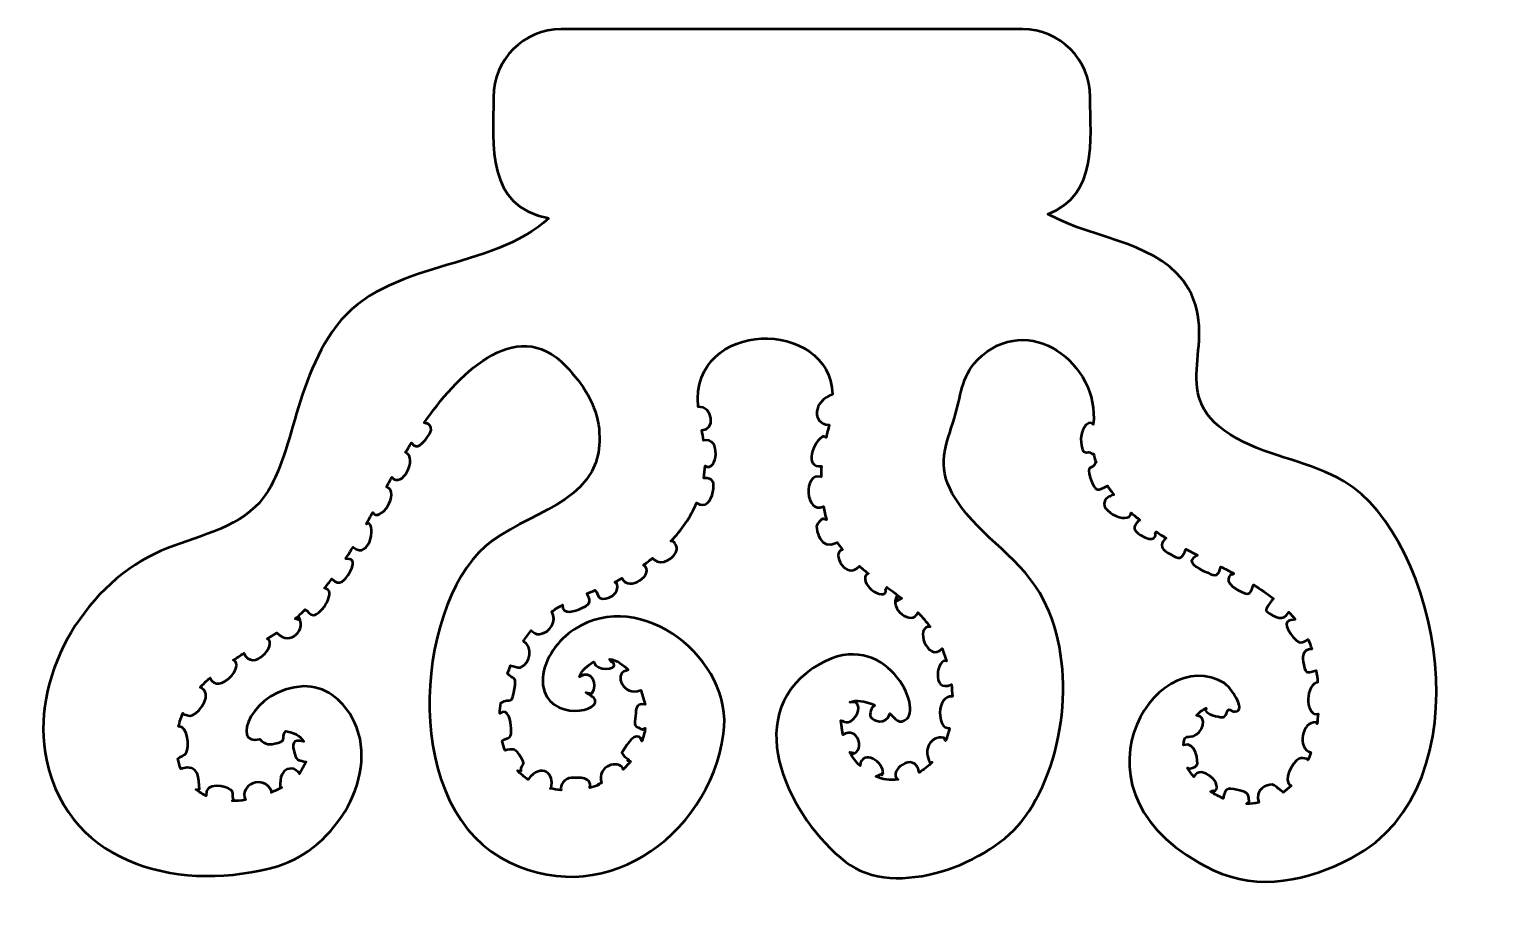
# Model space of a CAD drawing. Header units: centimetres. Extents: x -15.6 to -4.9, y -15.8 to -9.3.
import ezdxf

# ---------------------------------------------------------------- set-up
doc = ezdxf.new("R2010")
doc.units = ezdxf.units.CM
doc.header["$MEASUREMENT"] = 0
doc.layers.add('Layer 1', color=7, linetype='Continuous')

msp = doc.modelspace()

# ---------------------------------------------------------------- linework, layer by layer
at = {"layer": 'Layer 1', "lineweight": 53}
for points, knots in [([(-11.79109, -10.69173), (-12.258, -10.60575), (-12.19998, -10.15628), (-12.19998, -9.80004), (-12.19998, -9.80004), (-12.19998, -9.5239), (-11.97612, -9.30004), (-11.69998, -9.30004), (-11.69998, -9.30004), (-11.69998, -9.30004), (-8.29998, -9.30004), (-8.29998, -9.30004), (-8.29998, -9.30004), (-8.02384, -9.30004), (-7.79998, -9.5239), (-7.79998, -9.80004), (-7.79998, -9.80004), (-7.79998, -10.12729), (-7.742, -10.51321), (-8.112, -10.66346), (-8.112, -10.66346), (-7.74788, -10.85958), (-7.27258, -10.86716), (-7.075, -11.21356), (-7.075, -11.21356), (-6.8362, -11.63224), (-7.27245, -12.00891), (-6.719, -12.3152), (-6.719, -12.3152), (-6.46778, -12.45423), (-6.1733, -12.48596), (-5.92719, -12.63236), (-5.92719, -12.63236), (-5.22665, -13.04904), (-4.86151, -14.87519), (-5.87045, -15.40462), (-5.87045, -15.40462), (-6.19148, -15.57309), (-6.55725, -15.65404), (-6.89393, -15.49438), (-6.89393, -15.49438), (-8.04788, -14.9472), (-7.3258, -13.80153), (-6.81059, -14.11852), (-6.81059, -14.11852), (-6.77143, -14.14263), (-6.64241, -14.31906), (-6.73029, -14.32632), (-6.73029, -14.32632), (-6.76656, -14.3293), (-6.76648, -14.29822), (-6.78763, -14.32189), (-6.78763, -14.32189), (-6.80633, -14.38155), (-6.82039, -14.37171), (-6.8768, -14.3605), (-6.8768, -14.3605), (-6.94666, -14.34658), (-6.96095, -14.30443), (-6.94637, -14.30867), (-6.94637, -14.30867), (-6.94637, -14.30867), (-6.94586, -14.3018), (-6.94586, -14.3018), (-6.94586, -14.3018), (-6.97219, -14.31424), (-6.99617, -14.33352), (-7.01729, -14.35723), (-7.01729, -14.35723), (-6.92893, -14.35656), (-6.97436, -14.49431), (-7.03888, -14.5071), (-7.03888, -14.5071), (-7.10269, -14.51975), (-7.10284, -14.49916), (-7.11281, -14.57439), (-7.11281, -14.57439), (-7.01743, -14.54134), (-7.00243, -14.70417), (-7.01299, -14.7222), (-7.01299, -14.7222), (-7.02552, -14.74362), (-7.07024, -14.74251), (-7.06983, -14.74965), (-7.06983, -14.74965), (-7.06983, -14.74965), (-7.08227, -14.74259), (-7.08227, -14.74259), (-7.08227, -14.74259), (-7.0695, -14.76512), (-7.05359, -14.78724), (-7.03527, -14.80849), (-7.03527, -14.80849), (-6.98626, -14.70218), (-6.79873, -14.8723), (-6.89255, -14.92149), (-6.89255, -14.92149), (-6.89403, -14.91723), (-6.89431, -14.91287), (-6.89346, -14.90837), (-6.89346, -14.90837), (-6.89346, -14.90837), (-6.91337, -14.91496), (-6.91337, -14.91496), (-6.91337, -14.91496), (-6.88292, -14.93536), (-6.85091, -14.9532), (-6.81872, -14.96763), (-6.81872, -14.96763), (-6.80908, -14.8905), (-6.78869, -14.88855), (-6.71825, -14.90398), (-6.71825, -14.90398), (-6.65965, -14.91682), (-6.62624, -14.92106), (-6.62885, -14.99025), (-6.62885, -14.99025), (-6.62885, -14.99025), (-6.64907, -15.00744), (-6.64907, -15.00744), (-6.64907, -15.00744), (-6.61679, -15.00663), (-6.5863, -15.00336), (-6.55747, -14.99792), (-6.55747, -14.99792), (-6.59255, -14.90075), (-6.49717, -14.86126), (-6.45775, -14.8652), (-6.45775, -14.8652), (-6.43584, -14.86739), (-6.41367, -14.89943), (-6.4084, -14.89517), (-6.4084, -14.89517), (-6.40225, -14.90431), (-6.38752, -14.91465), (-6.37752, -14.92163), (-6.37752, -14.92163), (-6.37752, -14.92163), (-6.37766, -14.92311), (-6.37766, -14.92311), (-6.37766, -14.92311), (-6.35661, -14.90828), (-6.3371, -14.89171), (-6.31895, -14.87369), (-6.31895, -14.87369), (-6.39107, -14.83909), (-6.30302, -14.69519), (-6.26285, -14.67438), (-6.26285, -14.67438), (-6.24435, -14.66477), (-6.22164, -14.67477), (-6.20112, -14.67466), (-6.20112, -14.67466), (-6.20112, -14.67466), (-6.19504, -14.68445), (-6.19504, -14.68445), (-6.19504, -14.68445), (-6.18737, -14.66632), (-6.18034, -14.64772), (-6.1739, -14.62873), (-6.1739, -14.62873), (-6.27765, -14.60098), (-6.24056, -14.39712), (-6.13498, -14.40569), (-6.13498, -14.40569), (-6.13498, -14.40569), (-6.12721, -14.41667), (-6.12721, -14.41667), (-6.12721, -14.41667), (-6.12428, -14.39242), (-6.12207, -14.368), (-6.12049, -14.34355), (-6.12049, -14.34355), (-6.20202, -14.36814), (-6.22728, -14.15993), (-6.13056, -14.11023), (-6.13056, -14.11023), (-6.13056, -14.11023), (-6.12344, -14.11338), (-6.12344, -14.11338), (-6.12344, -14.11338), (-6.12607, -14.08347), (-6.12952, -14.05416), (-6.13368, -14.02565), (-6.13368, -14.02565), (-6.19125, -14.0336), (-6.21071, -14.06327), (-6.22637, -13.98282), (-6.22637, -13.98282), (-6.23736, -13.92628), (-6.23968, -13.86645), (-6.167, -13.86724), (-6.167, -13.86724), (-6.17441, -13.84308), (-6.18336, -13.81968), (-6.1937, -13.79699), (-6.1937, -13.79699), (-6.26039, -13.83788), (-6.27549, -13.81531), (-6.31802, -13.75924), (-6.31802, -13.75924), (-6.395, -13.65775), (-6.32851, -13.65399), (-6.28791, -13.64832), (-6.28791, -13.64832), (-6.30293, -13.63011), (-6.3189, -13.61244), (-6.33565, -13.59527), (-6.33565, -13.59527), (-6.3781, -13.66795), (-6.43677, -13.63389), (-6.50118, -13.58811), (-6.50118, -13.58811), (-6.51218, -13.58029), (-6.48883, -13.54239), (-6.44988, -13.494), (-6.44988, -13.494), (-6.49584, -13.45826), (-6.54487, -13.4249), (-6.59547, -13.3935), (-6.59547, -13.3935), (-6.6255, -13.47361), (-6.6233, -13.47398), (-6.71409, -13.42932), (-6.71409, -13.42932), (-6.82484, -13.37485), (-6.77074, -13.30584), (-6.74794, -13.31645), (-6.74794, -13.31645), (-6.74794, -13.31645), (-6.74135, -13.30968), (-6.74135, -13.30968), (-6.74135, -13.30968), (-6.77315, -13.29258), (-6.80501, -13.27605), (-6.83657, -13.26002), (-6.83657, -13.26002), (-6.86602, -13.35164), (-6.88531, -13.32476), (-6.96164, -13.2918), (-6.96164, -13.2918), (-6.99586, -13.27702), (-7.11024, -13.22305), (-7.01627, -13.17915), (-7.01627, -13.17915), (-7.0137, -13.18437), (-7.01274, -13.1781), (-7.01388, -13.17699), (-7.01388, -13.17699), (-7.01388, -13.17699), (-7.01014, -13.17363), (-7.01014, -13.17363), (-7.01014, -13.17363), (-7.01014, -13.17363), (-7.0943, -13.13101), (-7.0943, -13.13101), (-7.0943, -13.13101), (-7.12099, -13.18719), (-7.12737, -13.21426), (-7.18902, -13.17868), (-7.18902, -13.17868), (-7.23654, -13.15125), (-7.31039, -13.12298), (-7.24943, -13.05668), (-7.24943, -13.05668), (-7.25132, -13.06244), (-7.24754, -13.05094), (-7.24943, -13.05668), (-7.24943, -13.05668), (-7.24943, -13.05668), (-7.2399, -13.04961), (-7.2399, -13.04961), (-7.2399, -13.04961), (-7.26463, -13.03467), (-7.28932, -13.01913), (-7.31378, -13.00295), (-7.31378, -13.00295), (-7.31378, -13.00295), (-7.32119, -13.0122), (-7.32119, -13.0122), (-7.32119, -13.0122), (-7.31069, -13.02736), (-7.32382, -13.09258), (-7.43151, -13.02618), (-7.43151, -13.02618), (-7.47833, -12.99738), (-7.49081, -12.96637), (-7.44493, -12.92262), (-7.44493, -12.92262), (-7.44414, -12.92434), (-7.44452, -12.92347), (-7.44491, -12.92261), (-7.44491, -12.92261), (-7.44491, -12.92261), (-7.43363, -12.9165), (-7.43363, -12.9165), (-7.43363, -12.9165), (-7.45574, -12.89902), (-7.47734, -12.88095), (-7.49828, -12.86228), (-7.49828, -12.86228), (-7.50235, -12.96856), (-7.79848, -12.82865), (-7.66073, -12.74323), (-7.66073, -12.74323), (-7.65664, -12.7468), (-7.62724, -12.72473), (-7.62545, -12.72998), (-7.62545, -12.72998), (-7.62545, -12.72998), (-7.62527, -12.72987), (-7.62527, -12.72987), (-7.62527, -12.72987), (-7.64247, -12.70848), (-7.65861, -12.68646), (-7.67355, -12.66381), (-7.67355, -12.66381), (-7.74588, -12.69857), (-7.76016, -12.71887), (-7.79927, -12.60479), (-7.79927, -12.60479), (-7.83439, -12.50234), (-7.78366, -12.55226), (-7.75775, -12.49185), (-7.75775, -12.49185), (-7.75775, -12.49185), (-7.75746, -12.49187), (-7.75746, -12.49187), (-7.75746, -12.49187), (-7.76502, -12.469), (-7.77069, -12.4475), (-7.77488, -12.42709), (-7.77488, -12.42709), (-7.77488, -12.42709), (-7.78421, -12.43012), (-7.78421, -12.43012), (-7.78421, -12.43012), (-7.82474, -12.38663), (-7.85961, -12.4762), (-7.86815, -12.31755), (-7.86815, -12.31755), (-7.8703, -12.27767), (-7.82928, -12.16139), (-7.77718, -12.21267), (-7.77718, -12.21267), (-7.72941, -11.76486), (-8.25786, -11.36287), (-8.63134, -11.7365), (-8.63134, -11.7365), (-8.75381, -11.85903), (-8.75228, -12.00922), (-8.80097, -12.16358), (-8.80097, -12.16358), (-8.86551, -12.36832), (-8.93189, -12.51356), (-8.81675, -12.72031), (-8.81675, -12.72031), (-8.6549, -13.01094), (-8.34221, -13.16465), (-8.17211, -13.45321), (-8.17211, -13.45321), (-7.8934, -13.92616), (-7.96928, -14.67164), (-8.2817, -15.1058), (-8.2817, -15.1058), (-8.52716, -15.44694), (-9.23859, -15.72029), (-9.60407, -15.43323), (-9.60407, -15.43323), (-10.00812, -15.11588), (-10.38838, -14.37801), (-9.84447, -14.00838), (-9.84447, -14.00838), (-9.34283, -13.66748), (-9.03658, -14.27662), (-9.15043, -14.37869), (-9.15043, -14.37869), (-9.20723, -14.42961), (-9.2391, -14.37984), (-9.27653, -14.34198), (-9.27653, -14.34198), (-9.30562, -14.43159), (-9.40224, -14.39585), (-9.41837, -14.3685), (-9.41837, -14.3685), (-9.43147, -14.34634), (-9.41168, -14.28869), (-9.39377, -14.2866), (-9.39377, -14.2866), (-9.39377, -14.2866), (-9.39061, -14.27769), (-9.39061, -14.27769), (-9.39061, -14.27769), (-9.46404, -14.2485), (-9.52757, -14.23909), (-9.5718, -14.25743), (-9.5718, -14.25743), (-9.5718, -14.25743), (-9.52705, -14.26063), (-9.52705, -14.26063), (-9.52705, -14.26063), (-9.47956, -14.30188), (-9.53345, -14.39067), (-9.58541, -14.40587), (-9.58541, -14.40587), (-9.60548, -14.41175), (-9.62321, -14.39295), (-9.63761, -14.39229), (-9.63761, -14.39229), (-9.63761, -14.39229), (-9.62285, -14.49951), (-9.62285, -14.49951), (-9.62285, -14.49951), (-9.5163, -14.42963), (-9.45352, -14.60743), (-9.5526, -14.6426), (-9.5526, -14.6426), (-9.55121, -14.63764), (-9.54821, -14.63366), (-9.54368, -14.63058), (-9.54368, -14.63058), (-9.54368, -14.63058), (-9.57325, -14.62624), (-9.57325, -14.62624), (-9.57325, -14.62624), (-9.55229, -14.66397), (-9.52676, -14.69822), (-9.49736, -14.72744), (-9.49736, -14.72744), (-9.48095, -14.59495), (-9.31121, -14.70258), (-9.33193, -14.78257), (-9.33193, -14.78257), (-9.33193, -14.78257), (-9.38117, -14.80626), (-9.38117, -14.80626), (-9.38117, -14.80626), (-9.33094, -14.82723), (-9.27522, -14.8359), (-9.21576, -14.8286), (-9.21576, -14.8286), (-9.30388, -14.77015), (-9.08787, -14.60507), (-9.06221, -14.77572), (-9.06221, -14.77572), (-9.02571, -14.75475), (-8.99393, -14.72943), (-8.9664, -14.7007), (-8.9664, -14.7007), (-8.9664, -14.7007), (-8.97925, -14.70112), (-8.97925, -14.70112), (-8.97925, -14.70112), (-9.0383, -14.61811), (-8.98029, -14.49931), (-8.8776, -14.52012), (-8.8776, -14.52012), (-8.8776, -14.52012), (-8.86674, -14.54323), (-8.86674, -14.54323), (-8.86674, -14.54323), (-8.85447, -14.51281), (-8.84463, -14.48101), (-8.83699, -14.44831), (-8.83699, -14.44831), (-8.93502, -14.46267), (-8.93412, -14.20372), (-8.81654, -14.21487), (-8.81654, -14.21487), (-8.81767, -14.18563), (-8.82002, -14.15652), (-8.82349, -14.12781), (-8.82349, -14.12781), (-8.97912, -14.1956), (-8.92555, -13.92004), (-8.85848, -13.95624), (-8.85848, -13.95624), (-8.85848, -13.95624), (-8.89112, -13.86319), (-8.89112, -13.86319), (-8.89112, -13.86319), (-9.00071, -13.97378), (-9.09693, -13.69173), (-8.98125, -13.70189), (-8.98125, -13.70189), (-9.00878, -13.66394), (-9.03886, -13.62953), (-9.07082, -13.59749), (-9.07082, -13.59749), (-9.11047, -13.70239), (-9.29272, -13.56874), (-9.22352, -13.47293), (-9.22352, -13.47293), (-9.2198, -13.48911), (-9.2236, -13.50458), (-9.23502, -13.51931), (-9.23502, -13.51931), (-9.23502, -13.51931), (-9.19004, -13.49274), (-9.19004, -13.49274), (-9.19004, -13.49274), (-9.22589, -13.46444), (-9.26289, -13.43719), (-9.30041, -13.40981), (-9.30041, -13.40981), (-9.30041, -13.40981), (-9.30998, -13.42671), (-9.30998, -13.42671), (-9.30998, -13.42671), (-9.29415, -13.47889), (-9.36647, -13.47066), (-9.41602, -13.42671), (-9.41602, -13.42671), (-9.44233, -13.40338), (-9.49111, -13.33424), (-9.43408, -13.31049), (-9.43408, -13.31049), (-9.45671, -13.29291), (-9.47923, -13.27479), (-9.50152, -13.25587), (-9.50152, -13.25587), (-9.60144, -13.36723), (-9.71397, -13.15264), (-9.62667, -13.13461), (-9.62667, -13.13461), (-9.64089, -13.11771), (-9.65393, -13.10016), (-9.66587, -13.08207), (-9.66587, -13.08207), (-9.79259, -13.14887), (-9.82015, -12.98431), (-9.81728, -12.96229), (-9.81728, -12.96229), (-9.81395, -12.93684), (-9.7646, -12.891), (-9.76419, -12.91077), (-9.76419, -12.91077), (-9.76419, -12.91077), (-9.7439, -12.91343), (-9.7439, -12.91343), (-9.7439, -12.91343), (-9.75368, -12.88145), (-9.76138, -12.8487), (-9.76734, -12.81549), (-9.76734, -12.81549), (-9.90259, -12.88176), (-9.91806, -12.55919), (-9.7846, -12.59754), (-9.7846, -12.59754), (-9.78448, -12.57098), (-9.78371, -12.54454), (-9.78239, -12.51838), (-9.78239, -12.51838), (-9.91024, -12.53668), (-9.84713, -12.33364), (-9.76416, -12.29783), (-9.76416, -12.29783), (-9.76416, -12.29783), (-9.74644, -12.30687), (-9.74644, -12.30687), (-9.74644, -12.30687), (-9.73943, -12.27632), (-9.73223, -12.24543), (-9.72561, -12.21451), (-9.72561, -12.21451), (-9.85766, -12.20645), (-9.84184, -12.03814), (-9.69918, -11.99106), (-9.69918, -11.99106), (-9.71919, -11.42436), (-10.74866, -11.4297), (-10.69071, -12.08101), (-10.69071, -12.08101), (-10.58044, -12.07311), (-10.55931, -12.25888), (-10.66367, -12.25326), (-10.66367, -12.25326), (-10.65889, -12.27881), (-10.65423, -12.30431), (-10.65024, -12.32972), (-10.65024, -12.32972), (-10.51943, -12.29686), (-10.54716, -12.5706), (-10.63992, -12.51679), (-10.63992, -12.51679), (-10.64163, -12.54686), (-10.64493, -12.5768), (-10.64982, -12.60646), (-10.64982, -12.60646), (-10.57609, -12.60766), (-10.56757, -12.63651), (-10.5823, -12.7108), (-10.5823, -12.7108), (-10.59441, -12.77187), (-10.63619, -12.83444), (-10.70197, -12.7895), (-10.70197, -12.7895), (-10.74572, -12.895), (-10.81232, -12.98852), (-10.8909, -13.07176), (-10.8909, -13.07176), (-10.8909, -13.07176), (-10.87983, -13.07394), (-10.87983, -13.07394), (-10.87983, -13.07394), (-10.88061, -13.05985), (-10.84236, -13.10841), (-10.84668, -13.13313), (-10.84668, -13.13313), (-10.85686, -13.19153), (-10.96167, -13.26158), (-11.01654, -13.20623), (-11.01654, -13.20623), (-11.01654, -13.20623), (-11.02725, -13.19686), (-11.02725, -13.19686), (-11.02725, -13.19686), (-11.04903, -13.21428), (-11.07133, -13.23109), (-11.09407, -13.24726), (-11.09407, -13.24726), (-11.00004, -13.31665), (-11.207, -13.45171), (-11.25118, -13.34511), (-11.25118, -13.34511), (-11.26883, -13.35466), (-11.28658, -13.3638), (-11.30436, -13.37251), (-11.30436, -13.37251), (-11.30436, -13.37251), (-11.29436, -13.38262), (-11.29436, -13.38262), (-11.29436, -13.38262), (-11.29436, -13.38262), (-11.29026, -13.37854), (-11.29026, -13.37854), (-11.29026, -13.37854), (-11.25788, -13.45865), (-11.369, -13.51321), (-11.41262, -13.49217), (-11.41262, -13.49217), (-11.43138, -13.48314), (-11.438, -13.43994), (-11.44869, -13.43554), (-11.44869, -13.43554), (-11.44869, -13.43554), (-11.44911, -13.43376), (-11.44911, -13.43376), (-11.44911, -13.43376), (-11.46986, -13.4415), (-11.49034, -13.4493), (-11.51052, -13.45728), (-11.51052, -13.45728), (-11.51052, -13.45728), (-11.50602, -13.462), (-11.50602, -13.462), (-11.50602, -13.462), (-11.5192, -13.47092), (-11.43648, -13.52126), (-11.55441, -13.56882), (-11.55441, -13.56882), (-11.59104, -13.58359), (-11.69514, -13.62374), (-11.69121, -13.54116), (-11.69121, -13.54116), (-11.7183, -13.55637), (-11.74461, -13.57278), (-11.77011, -13.59073), (-11.77011, -13.59073), (-11.72917, -13.66199), (-11.77924, -13.74433), (-11.86122, -13.75764), (-11.86122, -13.75764), (-11.8896, -13.76225), (-11.90415, -13.74256), (-11.9218, -13.73088), (-11.9218, -13.73088), (-11.94203, -13.75542), (-11.96124, -13.78167), (-11.97934, -13.80927), (-11.97934, -13.80927), (-11.91057, -13.8463), (-11.92047, -13.97182), (-11.99979, -14.00127), (-11.99979, -14.00127), (-12.02296, -14.00988), (-12.0504, -13.98799), (-12.07047, -13.99116), (-12.07047, -13.99116), (-12.07047, -13.99116), (-12.07307, -13.98836), (-12.07307, -13.98836), (-12.07307, -13.98836), (-12.08119, -14.00815), (-12.08882, -14.02821), (-12.09582, -14.0485), (-12.09582, -14.0485), (-12.09582, -14.0485), (-12.0925, -14.04847), (-12.0925, -14.04847), (-12.0925, -14.04847), (-12.0624, -14.09054), (-12.03099, -14.06736), (-12.04047, -14.13284), (-12.04047, -14.13284), (-12.0657, -14.30706), (-12.07072, -14.21073), (-12.14542, -14.26456), (-12.14542, -14.26456), (-12.14542, -14.26456), (-12.14652, -14.26343), (-12.14652, -14.26343), (-12.14652, -14.26343), (-12.14979, -14.28922), (-12.15206, -14.31495), (-12.15317, -14.34043), (-12.15317, -14.34043), (-12.08414, -14.29301), (-12.07421, -14.40725), (-12.06992, -14.44946), (-12.06992, -14.44946), (-12.06209, -14.52648), (-12.08318, -14.51252), (-12.13551, -14.54345), (-12.13551, -14.54345), (-12.12982, -14.56731), (-12.12279, -14.59052), (-12.11429, -14.61288), (-12.11429, -14.61288), (-12.05829, -14.60492), (-12.04668, -14.59224), (-12.01087, -14.64378), (-12.01087, -14.64378), (-11.94391, -14.74018), (-12.00207, -14.70093), (-11.9955, -14.76285), (-11.9955, -14.76285), (-11.9955, -14.76285), (-12.02289, -14.76205), (-12.02289, -14.76205), (-12.02289, -14.76205), (-12.00011, -14.78644), (-11.97418, -14.80841), (-11.94477, -14.82741), (-11.94477, -14.82741), (-11.84212, -14.69689), (-11.7474, -14.78773), (-11.775, -14.89075), (-11.775, -14.89075), (-11.775, -14.89075), (-11.78248, -14.89296), (-11.78248, -14.89296), (-11.78248, -14.89296), (-11.75637, -14.89865), (-11.72871, -14.90283), (-11.69946, -14.90538), (-11.69946, -14.90538), (-11.7156, -14.86708), (-11.67288, -14.8186), (-11.62699, -14.8158), (-11.62699, -14.8158), (-11.56842, -14.81223), (-11.47224, -14.80759), (-11.48813, -14.88939), (-11.48813, -14.88939), (-11.46588, -14.8835), (-11.44422, -14.87628), (-11.4232, -14.86789), (-11.4232, -14.86789), (-11.4232, -14.86789), (-11.43105, -14.86429), (-11.43105, -14.86429), (-11.43105, -14.86429), (-11.42187, -14.86129), (-11.41284, -14.85791), (-11.40396, -14.85416), (-11.40396, -14.85416), (-11.44199, -14.71638), (-11.27314, -14.68586), (-11.24583, -14.74523), (-11.24583, -14.74523), (-11.24583, -14.74523), (-11.24387, -14.75314), (-11.24387, -14.75314), (-11.24387, -14.75314), (-11.22409, -14.73441), (-11.2057, -14.71437), (-11.18895, -14.69313), (-11.18895, -14.69313), (-11.18895, -14.69313), (-11.21055, -14.68789), (-11.21055, -14.68789), (-11.21055, -14.68789), (-11.20674, -14.68365), (-11.20378, -14.68474), (-11.20209, -14.68017), (-11.20209, -14.68017), (-11.22315, -14.66934), (-11.24098, -14.6517), (-11.25312, -14.63131), (-11.25312, -14.63131), (-11.14967, -14.44277), (-11.1071, -14.53011), (-11.10914, -14.53795), (-11.10914, -14.53795), (-11.10914, -14.53795), (-11.10543, -14.54424), (-11.10543, -14.54424), (-11.10543, -14.54424), (-11.09413, -14.51352), (-11.08564, -14.48172), (-11.08033, -14.44916), (-11.08033, -14.44916), (-11.08033, -14.44916), (-11.10032, -14.45858), (-11.10032, -14.45858), (-11.10032, -14.45858), (-11.15109, -14.43375), (-11.16235, -14.4438), (-11.1542, -14.38029), (-11.1542, -14.38029), (-11.14724, -14.326), (-11.15979, -14.25839), (-11.08235, -14.27538), (-11.08235, -14.27538), (-11.08235, -14.27538), (-11.11409, -14.16925), (-11.11409, -14.16925), (-11.11409, -14.16925), (-11.24388, -14.21811), (-11.31289, -14.0536), (-11.2238, -14.02644), (-11.2238, -14.02644), (-11.2238, -14.02644), (-11.20623, -14.02044), (-11.20623, -14.02044), (-11.20623, -14.02044), (-11.24415, -13.98), (-11.29184, -13.94858), (-11.34444, -13.94026), (-11.34444, -13.94026), (-11.32586, -13.97115), (-11.32622, -13.95667), (-11.31154, -13.97295), (-11.31154, -13.97295), (-11.28911, -14.02172), (-11.44213, -14.03558), (-11.45943, -13.9608), (-11.45943, -13.9608), (-11.50512, -13.98426), (-11.55258, -14.02555), (-11.56515, -14.07175), (-11.56515, -14.07175), (-11.47827, -14.01369), (-11.4223, -14.12465), (-11.47515, -14.19399), (-11.47515, -14.19399), (-11.47515, -14.19399), (-11.51823, -14.18729), (-11.51823, -14.18729), (-11.51823, -14.18729), (-11.49849, -14.20242), (-11.45616, -14.22235), (-11.45086, -14.24048), (-11.45086, -14.24048), (-11.41943, -14.34823), (-11.85749, -14.39393), (-11.83628, -14.07747), (-11.83628, -14.07747), (-11.82671, -13.93491), (-11.72037, -13.79761), (-11.60391, -13.72185), (-11.60391, -13.72185), (-11.11246, -13.40211), (-10.42666, -13.9443), (-10.50291, -14.48935), (-10.50291, -14.48935), (-10.61136, -15.26457), (-11.42796, -15.81681), (-12.14725, -15.40188), (-12.14725, -15.40188), (-12.90386, -14.96547), (-12.7667, -13.47463), (-12.20745, -13.0675), (-12.20745, -13.0675), (-11.87762, -12.82738), (-11.36843, -12.76535), (-11.42105, -12.24435), (-11.42105, -12.24435), (-11.43906, -12.06585), (-11.54418, -11.91111), (-11.66523, -11.78262), (-11.66523, -11.78262), (-12.03816, -11.38672), (-12.48569, -11.87339), (-12.70933, -12.19893), (-12.70933, -12.19893), (-12.70933, -12.19893), (-12.69666, -12.2052), (-12.69666, -12.2052), (-12.69666, -12.2052), (-12.70677, -12.19218), (-12.61286, -12.22155), (-12.69017, -12.31011), (-12.69017, -12.31011), (-12.72018, -12.34449), (-12.76067, -12.40806), (-12.80436, -12.34624), (-12.80436, -12.34624), (-12.81889, -12.37008), (-12.83322, -12.39412), (-12.84737, -12.41835), (-12.84737, -12.41835), (-12.75381, -12.4579), (-12.87433, -12.69166), (-12.94953, -12.60024), (-12.94953, -12.60024), (-12.96253, -12.62409), (-12.97547, -12.64801), (-12.98837, -12.67197), (-12.98837, -12.67197), (-12.88174, -12.71069), (-13.03612, -12.94309), (-13.0901, -12.86076), (-13.0901, -12.86076), (-13.10555, -12.88913), (-13.12109, -12.91742), (-13.13679, -12.94557), (-13.13679, -12.94557), (-13.05829, -12.90026), (-13.1023, -13.22681), (-13.23491, -13.11473), (-13.23491, -13.11473), (-13.25256, -13.14378), (-13.27054, -13.17257), (-13.28892, -13.20098), (-13.28892, -13.20098), (-13.2601, -13.20511), (-13.20211, -13.19848), (-13.26207, -13.30423), (-13.26207, -13.30423), (-13.29414, -13.36078), (-13.33476, -13.40921), (-13.39144, -13.34911), (-13.39144, -13.34911), (-13.4088, -13.37242), (-13.42656, -13.39536), (-13.44477, -13.4179), (-13.44477, -13.4179), (-13.35046, -13.42867), (-13.46413, -13.61325), (-13.52613, -13.61708), (-13.52613, -13.61708), (-13.55286, -13.61871), (-13.5696, -13.57926), (-13.5874, -13.57665), (-13.5874, -13.57665), (-13.5874, -13.57665), (-13.58787, -13.57587), (-13.58787, -13.57587), (-13.58787, -13.57587), (-13.61153, -13.599), (-13.6359, -13.6215), (-13.66111, -13.64322), (-13.66111, -13.64322), (-13.66111, -13.64322), (-13.6359, -13.6516), (-13.6359, -13.6516), (-13.6359, -13.6516), (-13.63932, -13.64379), (-13.63985, -13.63612), (-13.63754, -13.62861), (-13.63754, -13.62861), (-13.57167, -13.71435), (-13.69501, -13.85473), (-13.79609, -13.74645), (-13.79609, -13.74645), (-13.79609, -13.74645), (-13.86697, -13.79161), (-13.86697, -13.79161), (-13.86697, -13.79161), (-13.78832, -13.83279), (-13.97356, -14.04183), (-14.03949, -13.89708), (-14.03949, -13.89708), (-14.06633, -13.91398), (-14.09301, -13.93122), (-14.11929, -13.94891), (-14.11929, -13.94891), (-14.02295, -13.98359), (-14.22815, -14.2155), (-14.28914, -14.07802), (-14.28914, -14.07802), (-14.31501, -14.10088), (-14.33957, -14.12464), (-14.36247, -14.14946), (-14.36247, -14.14946), (-14.36247, -14.14946), (-14.35498, -14.15064), (-14.35498, -14.15064), (-14.35498, -14.15064), (-14.35482, -14.15232), (-14.3535, -14.15407), (-14.35119, -14.15124), (-14.35119, -14.15124), (-14.35396, -14.14713), (-14.35515, -14.14885), (-14.35498, -14.15064), (-14.35498, -14.15064), (-14.35498, -14.15064), (-14.35119, -14.15124), (-14.35119, -14.15124), (-14.35119, -14.15124), (-14.27254, -14.19465), (-14.35554, -14.32755), (-14.41863, -14.35461), (-14.41863, -14.35461), (-14.44344, -14.36525), (-14.45964, -14.35078), (-14.48258, -14.34835), (-14.48258, -14.34835), (-14.48258, -14.34835), (-14.48868, -14.33802), (-14.48868, -14.33802), (-14.48868, -14.33802), (-14.5023, -14.36934), (-14.51323, -14.40216), (-14.52107, -14.43666), (-14.52107, -14.43666), (-14.45174, -14.43407), (-14.43798, -14.58866), (-14.46592, -14.63407), (-14.46592, -14.63407), (-14.47846, -14.65446), (-14.50887, -14.65825), (-14.52591, -14.67394), (-14.52591, -14.67394), (-14.52099, -14.70057), (-14.51407, -14.72541), (-14.50533, -14.74846), (-14.50533, -14.74846), (-14.36295, -14.70362), (-14.37192, -14.82803), (-14.36792, -14.89956), (-14.36792, -14.89956), (-14.36792, -14.89956), (-14.39402, -14.90106), (-14.39402, -14.90106), (-14.39402, -14.90106), (-14.37036, -14.91947), (-14.34437, -14.93475), (-14.31659, -14.947), (-14.31659, -14.947), (-14.33569, -14.83664), (-14.16461, -14.87923), (-14.13494, -14.90445), (-14.13494, -14.90445), (-14.11257, -14.92344), (-14.1261, -14.95083), (-14.11656, -14.97452), (-14.11656, -14.97452), (-14.11656, -14.97452), (-14.12682, -14.98521), (-14.12682, -14.98521), (-14.12682, -14.98521), (-14.09467, -14.98546), (-14.06185, -14.98305), (-14.02887, -14.97806), (-14.02887, -14.97806), (-14.08302, -14.86837), (-13.88875, -14.78012), (-13.83435, -14.9172), (-13.83435, -14.9172), (-13.83435, -14.9172), (-13.8377, -14.92287), (-13.8377, -14.92287), (-13.8377, -14.92287), (-13.81165, -14.91214), (-13.78533, -14.89992), (-13.75995, -14.88621), (-13.75995, -14.88621), (-13.75995, -14.88621), (-13.77261, -14.88191), (-13.77261, -14.88191), (-13.77261, -14.88191), (-13.76838, -14.87052), (-13.79013, -14.74972), (-13.68852, -14.74603), (-13.68852, -14.74603), (-13.66648, -14.74523), (-13.64082, -14.77401), (-13.63151, -14.77608), (-13.63151, -14.77608), (-13.63151, -14.77608), (-13.62928, -14.7868), (-13.62928, -14.7868), (-13.62928, -14.7868), (-13.62928, -14.7868), (-13.58056, -14.69856), (-13.58056, -14.69856), (-13.58056, -14.69856), (-13.62926, -14.68347), (-13.64758, -14.69601), (-13.66445, -14.64156), (-13.66445, -14.64156), (-13.689, -14.56242), (-13.68293, -14.52917), (-13.59884, -14.54649), (-13.59884, -14.54649), (-13.6258, -14.50581), (-13.67138, -14.47785), (-13.72938, -14.47251), (-13.72938, -14.47251), (-13.76908, -14.50443), (-13.71991, -14.54051), (-13.788, -14.55788), (-13.788, -14.55788), (-13.85349, -14.57455), (-13.87962, -14.57344), (-13.92239, -14.5295), (-13.92239, -14.5295), (-14.13846, -14.59099), (-13.98854, -14.15679), (-13.59817, -14.141), (-13.59817, -14.141), (-13.44801, -14.13493), (-13.31446, -14.24009), (-13.24323, -14.36807), (-13.24323, -14.36807), (-13.01291, -14.78174), (-13.37415, -15.34519), (-13.78925, -15.46493), (-13.78925, -15.46493), (-14.4758, -15.66295), (-15.32529, -15.47826), (-15.49484, -14.68379), (-15.49484, -14.68379), (-15.6225, -14.08545), (-15.22617, -13.4173), (-14.69673, -13.16434), (-14.69673, -13.16434), (-14.45646, -13.04955), (-14.15194, -13.00644), (-13.95382, -12.81726), (-13.95382, -12.81726), (-13.67032, -12.54655), (-13.69991, -11.94242), (-13.35697, -11.48502), (-13.35697, -11.48502), (-12.99375, -11.00051), (-12.21129, -11.08234), (-11.79109, -10.69173)], [0, 0, 0, 0, 0.00346021, 0.00346021, 0.00346021, 0.00346021, 0.00692042, 0.00692042, 0.00692042, 0.00692042, 0.01038062, 0.01038062, 0.01038062, 0.01038062, 0.01384083, 0.01384083, 0.01384083, 0.01384083, 0.01730104, 0.01730104, 0.01730104, 0.01730104, 0.02076125, 0.02076125, 0.02076125, 0.02076125, 0.02422145, 0.02422145, 0.02422145, 0.02422145, 0.02768166, 0.02768166, 0.02768166, 0.02768166, 0.03114187, 0.03114187, 0.03114187, 0.03114187, 0.03460208, 0.03460208, 0.03460208, 0.03460208, 0.03806228, 0.03806228, 0.03806228, 0.03806228, 0.04152249, 0.04152249, 0.04152249, 0.04152249, 0.0449827, 0.0449827, 0.0449827, 0.0449827, 0.04844291, 0.04844291, 0.04844291, 0.04844291, 0.05190311, 0.05190311, 0.05190311, 0.05190311, 0.05536332, 0.05536332, 0.05536332, 0.05536332, 0.05882353, 0.05882353, 0.05882353, 0.05882353, 0.06228374, 0.06228374, 0.06228374, 0.06228374, 0.06574394, 0.06574394, 0.06574394, 0.06574394, 0.06920415, 0.06920415, 0.06920415, 0.06920415, 0.07266436, 0.07266436, 0.07266436, 0.07266436, 0.07612457, 0.07612457, 0.07612457, 0.07612457, 0.07958478, 0.07958478, 0.07958478, 0.07958478, 0.08304498, 0.08304498, 0.08304498, 0.08304498, 0.08650519, 0.08650519, 0.08650519, 0.08650519, 0.0899654, 0.0899654, 0.0899654, 0.0899654, 0.09342561, 0.09342561, 0.09342561, 0.09342561, 0.09688581, 0.09688581, 0.09688581, 0.09688581, 0.10034602, 0.10034602, 0.10034602, 0.10034602, 0.10380623, 0.10380623, 0.10380623, 0.10380623, 0.10726644, 0.10726644, 0.10726644, 0.10726644, 0.11072664, 0.11072664, 0.11072664, 0.11072664, 0.11418685, 0.11418685, 0.11418685, 0.11418685, 0.11764706, 0.11764706, 0.11764706, 0.11764706, 0.12110727, 0.12110727, 0.12110727, 0.12110727, 0.12456747, 0.12456747, 0.12456747, 0.12456747, 0.12802768, 0.12802768, 0.12802768, 0.12802768, 0.13148789, 0.13148789, 0.13148789, 0.13148789, 0.1349481, 0.1349481, 0.1349481, 0.1349481, 0.1384083, 0.1384083, 0.1384083, 0.1384083, 0.14186851, 0.14186851, 0.14186851, 0.14186851, 0.14532872, 0.14532872, 0.14532872, 0.14532872, 0.14878893, 0.14878893, 0.14878893, 0.14878893, 0.15224913, 0.15224913, 0.15224913, 0.15224913, 0.15570934, 0.15570934, 0.15570934, 0.15570934, 0.15916955, 0.15916955, 0.15916955, 0.15916955, 0.16262976, 0.16262976, 0.16262976, 0.16262976, 0.16608997, 0.16608997, 0.16608997, 0.16608997, 0.16955017, 0.16955017, 0.16955017, 0.16955017, 0.17301038, 0.17301038, 0.17301038, 0.17301038, 0.17647059, 0.17647059, 0.17647059, 0.17647059, 0.1799308, 0.1799308, 0.1799308, 0.1799308, 0.183391, 0.183391, 0.183391, 0.183391, 0.18685121, 0.18685121, 0.18685121, 0.18685121, 0.19031142, 0.19031142, 0.19031142, 0.19031142, 0.19377163, 0.19377163, 0.19377163, 0.19377163, 0.19723183, 0.19723183, 0.19723183, 0.19723183, 0.20069204, 0.20069204, 0.20069204, 0.20069204, 0.20415225, 0.20415225, 0.20415225, 0.20415225, 0.20761246, 0.20761246, 0.20761246, 0.20761246, 0.21107266, 0.21107266, 0.21107266, 0.21107266, 0.21453287, 0.21453287, 0.21453287, 0.21453287, 0.21799308, 0.21799308, 0.21799308, 0.21799308, 0.22145329, 0.22145329, 0.22145329, 0.22145329, 0.22491349, 0.22491349, 0.22491349, 0.22491349, 0.2283737, 0.2283737, 0.2283737, 0.2283737, 0.23183391, 0.23183391, 0.23183391, 0.23183391, 0.23529412, 0.23529412, 0.23529412, 0.23529412, 0.23875433, 0.23875433, 0.23875433, 0.23875433, 0.24221453, 0.24221453, 0.24221453, 0.24221453, 0.24567474, 0.24567474, 0.24567474, 0.24567474, 0.24913495, 0.24913495, 0.24913495, 0.24913495, 0.25259516, 0.25259516, 0.25259516, 0.25259516, 0.25605536, 0.25605536, 0.25605536, 0.25605536, 0.25951557, 0.25951557, 0.25951557, 0.25951557, 0.26297578, 0.26297578, 0.26297578, 0.26297578, 0.26643599, 0.26643599, 0.26643599, 0.26643599, 0.26989619, 0.26989619, 0.26989619, 0.26989619, 0.2733564, 0.2733564, 0.2733564, 0.2733564, 0.27681661, 0.27681661, 0.27681661, 0.27681661, 0.28027682, 0.28027682, 0.28027682, 0.28027682, 0.28373702, 0.28373702, 0.28373702, 0.28373702, 0.28719723, 0.28719723, 0.28719723, 0.28719723, 0.29065744, 0.29065744, 0.29065744, 0.29065744, 0.29411765, 0.29411765, 0.29411765, 0.29411765, 0.29757785, 0.29757785, 0.29757785, 0.29757785, 0.30103806, 0.30103806, 0.30103806, 0.30103806, 0.30449827, 0.30449827, 0.30449827, 0.30449827, 0.30795848, 0.30795848, 0.30795848, 0.30795848, 0.31141869, 0.31141869, 0.31141869, 0.31141869, 0.31487889, 0.31487889, 0.31487889, 0.31487889, 0.3183391, 0.3183391, 0.3183391, 0.3183391, 0.32179931, 0.32179931, 0.32179931, 0.32179931, 0.32525952, 0.32525952, 0.32525952, 0.32525952, 0.32871972, 0.32871972, 0.32871972, 0.32871972, 0.33217993, 0.33217993, 0.33217993, 0.33217993, 0.33564014, 0.33564014, 0.33564014, 0.33564014, 0.33910035, 0.33910035, 0.33910035, 0.33910035, 0.34256055, 0.34256055, 0.34256055, 0.34256055, 0.34602076, 0.34602076, 0.34602076, 0.34602076, 0.34948097, 0.34948097, 0.34948097, 0.34948097, 0.35294118, 0.35294118, 0.35294118, 0.35294118, 0.35640138, 0.35640138, 0.35640138, 0.35640138, 0.35986159, 0.35986159, 0.35986159, 0.35986159, 0.3633218, 0.3633218, 0.3633218, 0.3633218, 0.36678201, 0.36678201, 0.36678201, 0.36678201, 0.37024221, 0.37024221, 0.37024221, 0.37024221, 0.37370242, 0.37370242, 0.37370242, 0.37370242, 0.37716263, 0.37716263, 0.37716263, 0.37716263, 0.38062284, 0.38062284, 0.38062284, 0.38062284, 0.38408304, 0.38408304, 0.38408304, 0.38408304, 0.38754325, 0.38754325, 0.38754325, 0.38754325, 0.39100346, 0.39100346, 0.39100346, 0.39100346, 0.39446367, 0.39446367, 0.39446367, 0.39446367, 0.39792388, 0.39792388, 0.39792388, 0.39792388, 0.40138408, 0.40138408, 0.40138408, 0.40138408, 0.40484429, 0.40484429, 0.40484429, 0.40484429, 0.4083045, 0.4083045, 0.4083045, 0.4083045, 0.41176471, 0.41176471, 0.41176471, 0.41176471, 0.41522491, 0.41522491, 0.41522491, 0.41522491, 0.41868512, 0.41868512, 0.41868512, 0.41868512, 0.42214533, 0.42214533, 0.42214533, 0.42214533, 0.42560554, 0.42560554, 0.42560554, 0.42560554, 0.42906574, 0.42906574, 0.42906574, 0.42906574, 0.43252595, 0.43252595, 0.43252595, 0.43252595, 0.43598616, 0.43598616, 0.43598616, 0.43598616, 0.43944637, 0.43944637, 0.43944637, 0.43944637, 0.44290657, 0.44290657, 0.44290657, 0.44290657, 0.44636678, 0.44636678, 0.44636678, 0.44636678, 0.44982699, 0.44982699, 0.44982699, 0.44982699, 0.4532872, 0.4532872, 0.4532872, 0.4532872, 0.4567474, 0.4567474, 0.4567474, 0.4567474, 0.46020761, 0.46020761, 0.46020761, 0.46020761, 0.46366782, 0.46366782, 0.46366782, 0.46366782, 0.46712803, 0.46712803, 0.46712803, 0.46712803, 0.47058824, 0.47058824, 0.47058824, 0.47058824, 0.47404844, 0.47404844, 0.47404844, 0.47404844, 0.47750865, 0.47750865, 0.47750865, 0.47750865, 0.48096886, 0.48096886, 0.48096886, 0.48096886, 0.48442907, 0.48442907, 0.48442907, 0.48442907, 0.48788927, 0.48788927, 0.48788927, 0.48788927, 0.49134948, 0.49134948, 0.49134948, 0.49134948, 0.49480969, 0.49480969, 0.49480969, 0.49480969, 0.4982699, 0.4982699, 0.4982699, 0.4982699, 0.5017301, 0.5017301, 0.5017301, 0.5017301, 0.50519031, 0.50519031, 0.50519031, 0.50519031, 0.50865052, 0.50865052, 0.50865052, 0.50865052, 0.51211073, 0.51211073, 0.51211073, 0.51211073, 0.51557093, 0.51557093, 0.51557093, 0.51557093, 0.51903114, 0.51903114, 0.51903114, 0.51903114, 0.52249135, 0.52249135, 0.52249135, 0.52249135, 0.52595156, 0.52595156, 0.52595156, 0.52595156, 0.52941176, 0.52941176, 0.52941176, 0.52941176, 0.53287197, 0.53287197, 0.53287197, 0.53287197, 0.53633218, 0.53633218, 0.53633218, 0.53633218, 0.53979239, 0.53979239, 0.53979239, 0.53979239, 0.5432526, 0.5432526, 0.5432526, 0.5432526, 0.5467128, 0.5467128, 0.5467128, 0.5467128, 0.55017301, 0.55017301, 0.55017301, 0.55017301, 0.55363322, 0.55363322, 0.55363322, 0.55363322, 0.55709343, 0.55709343, 0.55709343, 0.55709343, 0.56055363, 0.56055363, 0.56055363, 0.56055363, 0.56401384, 0.56401384, 0.56401384, 0.56401384, 0.56747405, 0.56747405, 0.56747405, 0.56747405, 0.57093426, 0.57093426, 0.57093426, 0.57093426, 0.57439446, 0.57439446, 0.57439446, 0.57439446, 0.57785467, 0.57785467, 0.57785467, 0.57785467, 0.58131488, 0.58131488, 0.58131488, 0.58131488, 0.58477509, 0.58477509, 0.58477509, 0.58477509, 0.58823529, 0.58823529, 0.58823529, 0.58823529, 0.5916955, 0.5916955, 0.5916955, 0.5916955, 0.59515571, 0.59515571, 0.59515571, 0.59515571, 0.59861592, 0.59861592, 0.59861592, 0.59861592, 0.60207612, 0.60207612, 0.60207612, 0.60207612, 0.60553633, 0.60553633, 0.60553633, 0.60553633, 0.60899654, 0.60899654, 0.60899654, 0.60899654, 0.61245675, 0.61245675, 0.61245675, 0.61245675, 0.61591696, 0.61591696, 0.61591696, 0.61591696, 0.61937716, 0.61937716, 0.61937716, 0.61937716, 0.62283737, 0.62283737, 0.62283737, 0.62283737, 0.62629758, 0.62629758, 0.62629758, 0.62629758, 0.62975779, 0.62975779, 0.62975779, 0.62975779, 0.63321799, 0.63321799, 0.63321799, 0.63321799, 0.6366782, 0.6366782, 0.6366782, 0.6366782, 0.64013841, 0.64013841, 0.64013841, 0.64013841, 0.64359862, 0.64359862, 0.64359862, 0.64359862, 0.64705882, 0.64705882, 0.64705882, 0.64705882, 0.65051903, 0.65051903, 0.65051903, 0.65051903, 0.65397924, 0.65397924, 0.65397924, 0.65397924, 0.65743945, 0.65743945, 0.65743945, 0.65743945, 0.66089965, 0.66089965, 0.66089965, 0.66089965, 0.66435986, 0.66435986, 0.66435986, 0.66435986, 0.66782007, 0.66782007, 0.66782007, 0.66782007, 0.67128028, 0.67128028, 0.67128028, 0.67128028, 0.67474048, 0.67474048, 0.67474048, 0.67474048, 0.67820069, 0.67820069, 0.67820069, 0.67820069, 0.6816609, 0.6816609, 0.6816609, 0.6816609, 0.68512111, 0.68512111, 0.68512111, 0.68512111, 0.68858131, 0.68858131, 0.68858131, 0.68858131, 0.69204152, 0.69204152, 0.69204152, 0.69204152, 0.69550173, 0.69550173, 0.69550173, 0.69550173, 0.69896194, 0.69896194, 0.69896194, 0.69896194, 0.70242215, 0.70242215, 0.70242215, 0.70242215, 0.70588235, 0.70588235, 0.70588235, 0.70588235, 0.70934256, 0.70934256, 0.70934256, 0.70934256, 0.71280277, 0.71280277, 0.71280277, 0.71280277, 0.71626298, 0.71626298, 0.71626298, 0.71626298, 0.71972318, 0.71972318, 0.71972318, 0.71972318, 0.72318339, 0.72318339, 0.72318339, 0.72318339, 0.7266436, 0.7266436, 0.7266436, 0.7266436, 0.73010381, 0.73010381, 0.73010381, 0.73010381, 0.73356401, 0.73356401, 0.73356401, 0.73356401, 0.73702422, 0.73702422, 0.73702422, 0.73702422, 0.74048443, 0.74048443, 0.74048443, 0.74048443, 0.74394464, 0.74394464, 0.74394464, 0.74394464, 0.74740484, 0.74740484, 0.74740484, 0.74740484, 0.75086505, 0.75086505, 0.75086505, 0.75086505, 0.75432526, 0.75432526, 0.75432526, 0.75432526, 0.75778547, 0.75778547, 0.75778547, 0.75778547, 0.76124567, 0.76124567, 0.76124567, 0.76124567, 0.76470588, 0.76470588, 0.76470588, 0.76470588, 0.76816609, 0.76816609, 0.76816609, 0.76816609, 0.7716263, 0.7716263, 0.7716263, 0.7716263, 0.77508651, 0.77508651, 0.77508651, 0.77508651, 0.77854671, 0.77854671, 0.77854671, 0.77854671, 0.78200692, 0.78200692, 0.78200692, 0.78200692, 0.78546713, 0.78546713, 0.78546713, 0.78546713, 0.78892734, 0.78892734, 0.78892734, 0.78892734, 0.79238754, 0.79238754, 0.79238754, 0.79238754, 0.79584775, 0.79584775, 0.79584775, 0.79584775, 0.79930796, 0.79930796, 0.79930796, 0.79930796, 0.80276817, 0.80276817, 0.80276817, 0.80276817, 0.80622837, 0.80622837, 0.80622837, 0.80622837, 0.80968858, 0.80968858, 0.80968858, 0.80968858, 0.81314879, 0.81314879, 0.81314879, 0.81314879, 0.816609, 0.816609, 0.816609, 0.816609, 0.8200692, 0.8200692, 0.8200692, 0.8200692, 0.82352941, 0.82352941, 0.82352941, 0.82352941, 0.82698962, 0.82698962, 0.82698962, 0.82698962, 0.83044983, 0.83044983, 0.83044983, 0.83044983, 0.83391003, 0.83391003, 0.83391003, 0.83391003, 0.83737024, 0.83737024, 0.83737024, 0.83737024, 0.84083045, 0.84083045, 0.84083045, 0.84083045, 0.84429066, 0.84429066, 0.84429066, 0.84429066, 0.84775087, 0.84775087, 0.84775087, 0.84775087, 0.85121107, 0.85121107, 0.85121107, 0.85121107, 0.85467128, 0.85467128, 0.85467128, 0.85467128, 0.85813149, 0.85813149, 0.85813149, 0.85813149, 0.8615917, 0.8615917, 0.8615917, 0.8615917, 0.8650519, 0.8650519, 0.8650519, 0.8650519, 0.86851211, 0.86851211, 0.86851211, 0.86851211, 0.87197232, 0.87197232, 0.87197232, 0.87197232, 0.87543253, 0.87543253, 0.87543253, 0.87543253, 0.87889273, 0.87889273, 0.87889273, 0.87889273, 0.88235294, 0.88235294, 0.88235294, 0.88235294, 0.88581315, 0.88581315, 0.88581315, 0.88581315, 0.88927336, 0.88927336, 0.88927336, 0.88927336, 0.89273356, 0.89273356, 0.89273356, 0.89273356, 0.89619377, 0.89619377, 0.89619377, 0.89619377, 0.89965398, 0.89965398, 0.89965398, 0.89965398, 0.90311419, 0.90311419, 0.90311419, 0.90311419, 0.90657439, 0.90657439, 0.90657439, 0.90657439, 0.9100346, 0.9100346, 0.9100346, 0.9100346, 0.91349481, 0.91349481, 0.91349481, 0.91349481, 0.91695502, 0.91695502, 0.91695502, 0.91695502, 0.92041522, 0.92041522, 0.92041522, 0.92041522, 0.92387543, 0.92387543, 0.92387543, 0.92387543, 0.92733564, 0.92733564, 0.92733564, 0.92733564, 0.93079585, 0.93079585, 0.93079585, 0.93079585, 0.93425606, 0.93425606, 0.93425606, 0.93425606, 0.93771626, 0.93771626, 0.93771626, 0.93771626, 0.94117647, 0.94117647, 0.94117647, 0.94117647, 0.94463668, 0.94463668, 0.94463668, 0.94463668, 0.94809689, 0.94809689, 0.94809689, 0.94809689, 0.95155709, 0.95155709, 0.95155709, 0.95155709, 0.9550173, 0.9550173, 0.9550173, 0.9550173, 0.95847751, 0.95847751, 0.95847751, 0.95847751, 0.96193772, 0.96193772, 0.96193772, 0.96193772, 0.96539792, 0.96539792, 0.96539792, 0.96539792, 0.96885813, 0.96885813, 0.96885813, 0.96885813, 0.97231834, 0.97231834, 0.97231834, 0.97231834, 0.97577855, 0.97577855, 0.97577855, 0.97577855, 0.97923875, 0.97923875, 0.97923875, 0.97923875, 0.98269896, 0.98269896, 0.98269896, 0.98269896, 0.98615917, 0.98615917, 0.98615917, 0.98615917, 0.98961938, 0.98961938, 0.98961938, 0.98961938, 0.99307958, 0.99307958, 0.99307958, 0.99307958, 1, 1, 1, 1]), ([(-7.44491, -12.92261), (-7.4453, -12.92175), (-7.44569, -12.92091), (-7.44493, -12.92262), (-7.44493, -12.92262), (-7.44493, -12.92262), (-7.44491, -12.92261), (-7.44491, -12.92261)], [0, 0, 0, 0, 0.33333333, 0.33333333, 0.33333333, 0.33333333, 1, 1, 1, 1]), ([(-7.01388, -13.17699), (-7.01434, -13.17655), (-7.01512, -13.17693), (-7.01627, -13.17915), (-7.01627, -13.17915), (-7.01627, -13.17915), (-7.01388, -13.17699), (-7.01388, -13.17699)], [0, 0, 0, 0, 0.33333333, 0.33333333, 0.33333333, 0.33333333, 1, 1, 1, 1]), ([(-9.33344, -14.78744), (-9.33448, -14.79031), (-9.33576, -14.79313), (-9.33734, -14.7959), (-9.33734, -14.7959), (-9.33641, -14.79287), (-9.33511, -14.79006), (-9.33344, -14.78744)], [0, 0, 0, 0, 0.33333333, 0.33333333, 0.33333333, 0.33333333, 1, 1, 1, 1]), ([(-9.33193, -14.78257), (-9.33235, -14.78421), (-9.33285, -14.78583), (-9.33344, -14.78744), (-9.33344, -14.78744), (-9.33184, -14.78493), (-9.3299, -14.78261), (-9.32762, -14.78049), (-9.32762, -14.78049), (-9.32762, -14.78049), (-9.33193, -14.78257), (-9.33193, -14.78257)], [0, 0, 0, 0, 0.25, 0.25, 0.25, 0.25, 0.5, 0.5, 0.5, 0.5, 1, 1, 1, 1])]:
    msp.add_open_spline(points, degree=3, knots=knots, dxfattribs=at)

doc.saveas('drawing.dxf')
